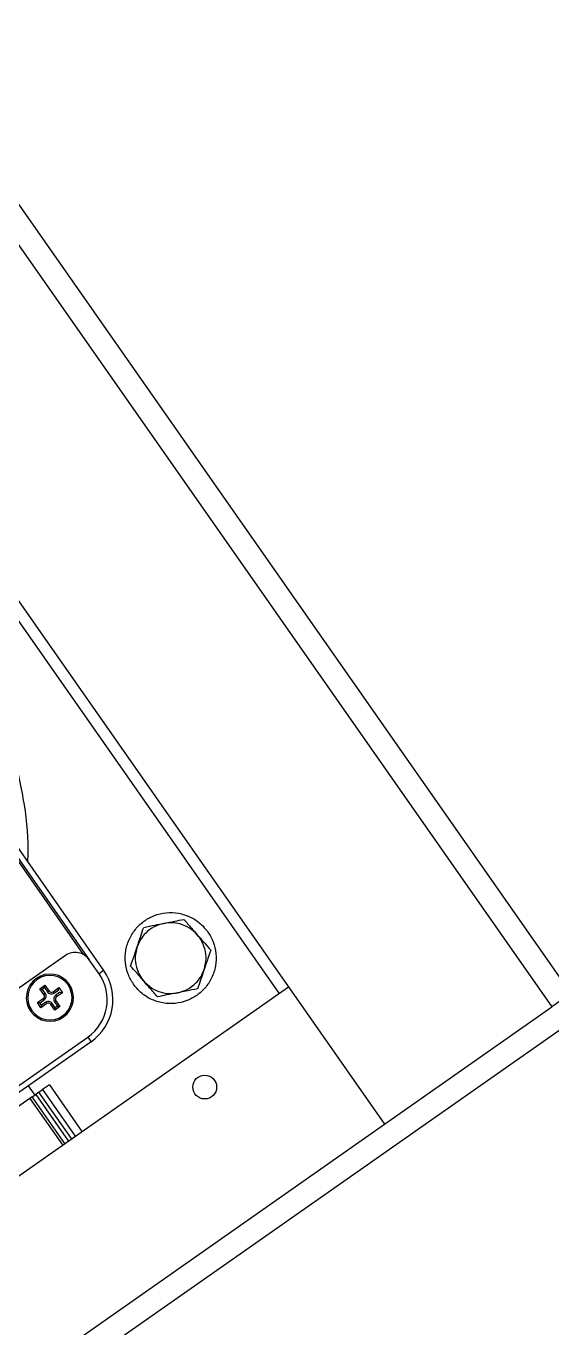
# Model space of a CAD drawing. Header units: millimetres. Extents: x 152904052 to 153933663, y 538271515 to 539240469.
# Drawn here: x 153467647.1 to 153467739.6, y 538580037.7 to 538580266.7 of the extents above; entities that cross this region are included whole.
import ezdxf

# ---------------------------------------------------------------- set-up
doc = ezdxf.new("R2010")
doc.units = ezdxf.units.MM
doc.layers.add('POWR', color=5, linetype='Continuous')

msp = doc.modelspace()

# ---------------------------------------------------------------- linework, layer by layer
at = {"layer": 'POWR', "color": 7}
for p, q in [((153467272.63, 538580768.2), (153467742.96, 538580096.5)), ((153467269.27, 538580765.85), (153467739.61, 538580094.15)), ((153467239.86, 538580745.26), (153467710.2, 538580073.55)), ((153467691.64, 538580096.57), (153467571.19, 538580268.59)), ((153467628.06, 538580147.27), (153467660.75, 538580100.58)), ((153467657.22, 538580103.37), (153467626.99, 538580146.53)), ((153467627.24, 538580146.7), (153467658.21, 538580102.47)), ((153467654.04, 538580103.2), (153467599.15, 538580064.77)), ((153467659.93, 538580100.01), (153467658.21, 538580102.47)), ((153467660.75, 538580100.58), (153467659.93, 538580100.01)), ((153467363.81, 538579867.03), (153467693.28, 538580097.72)), ((153467649.52, 538580097.36), (153467650.42, 538580097.99)), ((153467650.24, 538580096.33), (153467649.52, 538580097.36)), ((153467649.95, 538580097.28), (153467649.52, 538580097.36)), ((153467649.95, 538580097.28), (153467650.35, 538580097.56)), ((153467650.49, 538580096.51), (153467649.95, 538580097.28)), ((153467650.35, 538580097.56), (153467650.42, 538580097.99)), ((153467650.35, 538580097.56), (153467650.89, 538580096.79)), ((153467650.42, 538580097.99), (153467651.14, 538580096.96)), ((153467650.89, 538580096.79), (153467651.14, 538580096.96)), ((153467651.84, 538580096.84), (153467652.86, 538580097.56)), ((153467652.01, 538580096.59), (153467651.84, 538580096.84)), ((153467652.01, 538580096.59), (153467652.78, 538580097.13)), ((153467652.78, 538580097.13), (153467652.86, 538580097.56)), ((153467652.86, 538580097.56), (153467653.49, 538580096.66)), ((153467654.49, 538580098.03), (153467654.69, 538580098.17)), ((153467649.09, 538580094.92), (153467650.12, 538580095.64)), ((153467649.72, 538580094.02), (153467649.09, 538580094.92)), ((153467649.52, 538580094.84), (153467649.09, 538580094.92)), ((153467649.52, 538580094.84), (153467650.29, 538580095.39)), ((153467649.8, 538580094.45), (153467649.52, 538580094.84)), ((153467650.75, 538580094.74), (153467649.72, 538580094.02)), ((153467650.57, 538580094.99), (153467649.8, 538580094.45)), ((153467650.29, 538580095.39), (153467650.12, 538580095.64)), ((153467650.49, 538580096.51), (153467650.24, 538580096.33)), ((153467650.57, 538580094.99), (153467650.75, 538580094.74)), ((153467651.69, 538580094.79), (153467651.44, 538580094.61)), ((153467652.16, 538580093.59), (153467651.44, 538580094.61)), ((153467652.24, 538580094.02), (153467651.69, 538580094.79)), ((153467652.09, 538580095.07), (153467652.34, 538580095.24)), ((153467652.09, 538580095.07), (153467652.63, 538580094.3)), ((153467653.06, 538580096.73), (153467652.29, 538580096.19)), ((153467652.29, 538580096.19), (153467652.47, 538580095.94)), ((153467652.34, 538580095.24), (153467653.06, 538580094.22)), ((153467653.49, 538580096.66), (153467652.47, 538580095.94)), ((153467653.06, 538580096.73), (153467653.49, 538580096.66)), ((153467742.96, 538580096.5), (153467739.61, 538580094.15)), ((153467648.1, 538580093.55), (153467647.89, 538580093.41)), ((153467649.8, 538580094.45), (153467649.72, 538580094.02)), ((153467653.06, 538580094.22), (153467652.16, 538580093.59)), ((153467652.24, 538580094.02), (153467652.16, 538580093.59)), ((153467652.63, 538580094.3), (153467652.24, 538580094.02)), ((153467652.63, 538580094.3), (153467653.06, 538580094.22)), ((153467710.2, 538580073.55), (153467739.61, 538580094.15)), ((153465045.39, 538578202.63), (153467742.04, 538580090.84)), ((153467628.89, 538580068.51), (153467657.97, 538580088.87)), ((153467658.54, 538580088.05), (153467629.46, 538580067.69)), ((153467657.97, 538580088.87), (153467658.54, 538580088.05)), ((153467647.48, 538580080.3), (153467648.63, 538580078.67)), ((153467648.16, 538580078.34), (153467648.79, 538580078.78)), ((153467649.36, 538580079.18), (153467648.79, 538580078.78)), ((153467648.79, 538580078.78), (153467654.53, 538580070.59)), ((153467649.36, 538580079.18), (153467649.99, 538580079.62)), ((153467655.1, 538580070.99), (153467649.36, 538580079.18)), ((153467649.36, 538580079.18), (153467649.36, 538580079.18)), ((153467655.1, 538580070.99), (153467649.36, 538580079.18)), ((153467651.19, 538580080.46), (153467649.99, 538580079.62)), ((153467649.99, 538580079.62), (153467655.73, 538580071.43)), ((153467651.19, 538580080.46), (153467656.92, 538580072.26)), ((153467647.78, 538580078.07), (153467634.28, 538580068.62)), ((153467648.16, 538580078.34), (153467647.78, 538580078.07)), ((153467647.78, 538580078.07), (153467653.51, 538580069.88)), ((153467653.9, 538580070.15), (153467648.16, 538580078.34)), ((153467648.16, 538580078.34), (153467648.16, 538580078.34)), ((153467653.9, 538580070.15), (153467648.16, 538580078.34)), ((153466864.42, 538579481.34), (153467710.2, 538580073.55))]:
    msp.add_line(p, q, dxfattribs=at)
msp.add_circle((153467678.53, 538580080.07), 2.1, dxfattribs=at)
for centre, radius, start, end in [((153467655.76, 538580100.75), 3, 35, 125), ((153467651.29, 538580095.79), 4.15, 35, 215), ((153467651.29, 538580095.79), 3.9, 35, 215), ((153467653.38, 538580095.42), 8, 305, 35), ((153467653.38, 538580095.42), 9, 305, 35), ((153467651.29, 538580095.79), 4.15, 215, 35), ((153467651.29, 538580095.79), 3.9, 215, 35), ((153467651.55, 538580097.25), 0.807, 215, 305), ((153467651.55, 538580097.25), 0.5, 215, 305), ((153467649.83, 538580096.05), 0.5, 305, 35), ((153467649.83, 538580096.05), 0.807, 305, 35), ((153467651.03, 538580094.33), 0.807, 35, 125), ((153467651.03, 538580094.33), 0.5, 35, 125), ((153467652.75, 538580095.53), 0.807, 125, 215), ((153467652.75, 538580095.53), 0.5, 125, 215)]:
    msp.add_arc(centre, radius, start, end, dxfattribs=at)
for points, knots in [([(153467647.41, 538580119.63), (153467647.44, 538580120.35), (153467647.61, 538580124.1), (153467646.74, 538580130.91), (153467644.77, 538580139.85), (153467641.55, 538580148.45), (153467637.31, 538580156.5), (153467632.16, 538580163.82), (153467626.27, 538580170.26), (153467620.24, 538580175.55), (153467615.95, 538580178.28), (153467614.04, 538580179.49)], [0, 0, 0, 0, 0.030131, 0.157165, 0.285275, 0.413386, 0.54042, 0.665356, 0.787271, 0.905377, 1, 1, 1, 1]), ([(153467665.99, 538580098.16), (153467665.65, 538580098.73), (153467664.95, 538580099.9), (153467664.49, 538580101.97), (153467664.56, 538580104.16), (153467665.24, 538580106.24), (153467666.4, 538580108.01), (153467667.91, 538580109.37), (153467669.71, 538580110.33), (153467671.76, 538580110.81), (153467673.95, 538580110.73), (153467676.03, 538580110.05), (153467677.82, 538580108.91), (153467678.68, 538580107.85), (153467679.1, 538580107.34)], [0, 0, 0, 0, 0.078504, 0.162677, 0.25, 0.337323, 0.421496, 0.5, 0.578504, 0.662677, 0.75, 0.837323, 0.921496, 1, 1, 1, 1]), ([(153467671.33, 538580108.86), (153467670.75, 538580108.69), (153467669.57, 538580108.36), (153467668.2, 538580107.3), (153467667.19, 538580106.07), (153467666.83, 538580105.19), (153467666.65, 538580104.76)], [0, 0, 0, 0, 0.275731, 0.561042, 0.784269, 1, 1, 1, 1]), ([(153467667.8, 538580108.16), (153467668.47, 538580108.29), (153467669.63, 538580108.52), (153467670.82, 538580108.76), (153467671.33, 538580108.86)], [0, 0, 0, 0, 0.5744509, 1, 1, 1, 1]), ([(153467671.33, 538580108.86), (153467671.98, 538580108.99), (153467673.17, 538580109.23), (153467674.33, 538580109.45), (153467674.86, 538580109.56)], [0, 0, 0, 0, 0.5429, 1, 1, 1, 1]), ([(153467677.23, 538580106.86), (153467676.79, 538580107.27), (153467675.91, 538580108.12), (153467674.31, 538580108.79), (153467672.74, 538580109.05), (153467671.8, 538580108.92), (153467671.33, 538580108.86)], [0, 0, 0, 0, 0.275731, 0.561042, 0.784269, 1, 1, 1, 1]), ([(153467674.86, 538580109.56), (153467675.3, 538580109.05), (153467676.08, 538580108.16), (153467676.88, 538580107.24), (153467677.23, 538580106.86)], [0, 0, 0, 0, 0.5744509, 1, 1, 1, 1]), ([(153467679.1, 538580107.34), (153467679.43, 538580106.77), (153467680.14, 538580105.6), (153467680.6, 538580103.53), (153467680.52, 538580101.35), (153467679.85, 538580099.26), (153467678.69, 538580097.5), (153467677.18, 538580096.13), (153467675.38, 538580095.18), (153467673.32, 538580094.69), (153467671.13, 538580094.77), (153467669.06, 538580095.45), (153467667.27, 538580096.59), (153467666.41, 538580097.65), (153467665.99, 538580098.16)], [0, 0, 0, 0, 0.078504, 0.162677, 0.25, 0.337323, 0.421496, 0.5, 0.578504, 0.662677, 0.75, 0.837323, 0.921496, 1, 1, 1, 1]), ([(153467666.65, 538580104.76), (153467666.86, 538580105.38), (153467667.25, 538580106.54), (153467667.63, 538580107.65), (153467667.8, 538580108.16)], [0, 0, 0, 0, 0.5429, 1, 1, 1, 1]), ([(153467678.44, 538580100.75), (153467678.58, 538580101.33), (153467678.88, 538580102.52), (153467678.66, 538580104.24), (153467678.09, 538580105.72), (153467677.51, 538580106.48), (153467677.23, 538580106.86)], [0, 0, 0, 0, 0.275731, 0.561042, 0.784269, 1, 1, 1, 1]), ([(153467677.23, 538580106.86), (153467677.66, 538580106.36), (153467678.47, 538580105.44), (153467679.24, 538580104.56), (153467679.6, 538580104.15)], [0, 0, 0, 0, 0.5428997, 1, 1, 1, 1]), ([(153467665.49, 538580101.35), (153467665.71, 538580101.99), (153467666.09, 538580103.11), (153467666.48, 538580104.27), (153467666.65, 538580104.76)], [0, 0, 0, 0, 0.574451, 1, 1, 1, 1]), ([(153467666.65, 538580104.76), (153467666.5, 538580104.17), (153467666.21, 538580102.98), (153467666.43, 538580101.26), (153467666.99, 538580099.78), (153467667.57, 538580099.02), (153467667.86, 538580098.65)], [0, 0, 0, 0, 0.275731, 0.561042, 0.784269, 1, 1, 1, 1]), ([(153467679.6, 538580104.15), (153467679.38, 538580103.51), (153467679, 538580102.39), (153467678.61, 538580101.24), (153467678.44, 538580100.75)], [0, 0, 0, 0, 0.574451, 1, 1, 1, 1]), ([(153467667.86, 538580098.65), (153467667.42, 538580099.15), (153467666.62, 538580100.06), (153467665.85, 538580100.95), (153467665.49, 538580101.35)], [0, 0, 0, 0, 0.5429, 1, 1, 1, 1]), ([(153467673.75, 538580096.64), (153467674.33, 538580096.81), (153467675.51, 538580097.15), (153467676.89, 538580098.2), (153467677.89, 538580099.43), (153467678.26, 538580100.31), (153467678.44, 538580100.75)], [0, 0, 0, 0, 0.275731, 0.561042, 0.784269, 1, 1, 1, 1]), ([(153467678.44, 538580100.75), (153467678.23, 538580100.12), (153467677.83, 538580098.97), (153467677.45, 538580097.85), (153467677.28, 538580097.34)], [0, 0, 0, 0, 0.5429, 1, 1, 1, 1]), ([(153467667.86, 538580098.65), (153467668.29, 538580098.23), (153467669.17, 538580097.38), (153467670.78, 538580096.71), (153467672.34, 538580096.46), (153467673.29, 538580096.58), (153467673.75, 538580096.64)], [0, 0, 0, 0, 0.275731, 0.561042, 0.784269, 1, 1, 1, 1]), ([(153467670.23, 538580095.94), (153467669.78, 538580096.45), (153467669, 538580097.34), (153467668.2, 538580098.26), (153467667.86, 538580098.65)], [0, 0, 0, 0, 0.574451, 1, 1, 1, 1]), ([(153467677.28, 538580097.34), (153467676.62, 538580097.21), (153467675.46, 538580096.98), (153467674.26, 538580096.74), (153467673.75, 538580096.64)], [0, 0, 0, 0, 0.574451, 1, 1, 1, 1]), ([(153467673.75, 538580096.64), (153467673.11, 538580096.52), (153467671.91, 538580096.28), (153467670.76, 538580096.05), (153467670.23, 538580095.94)], [0, 0, 0, 0, 0.5429, 1, 1, 1, 1])]:
    msp.add_open_spline(points, degree=3, knots=knots, dxfattribs=at)

doc.saveas('drawing.dxf')
